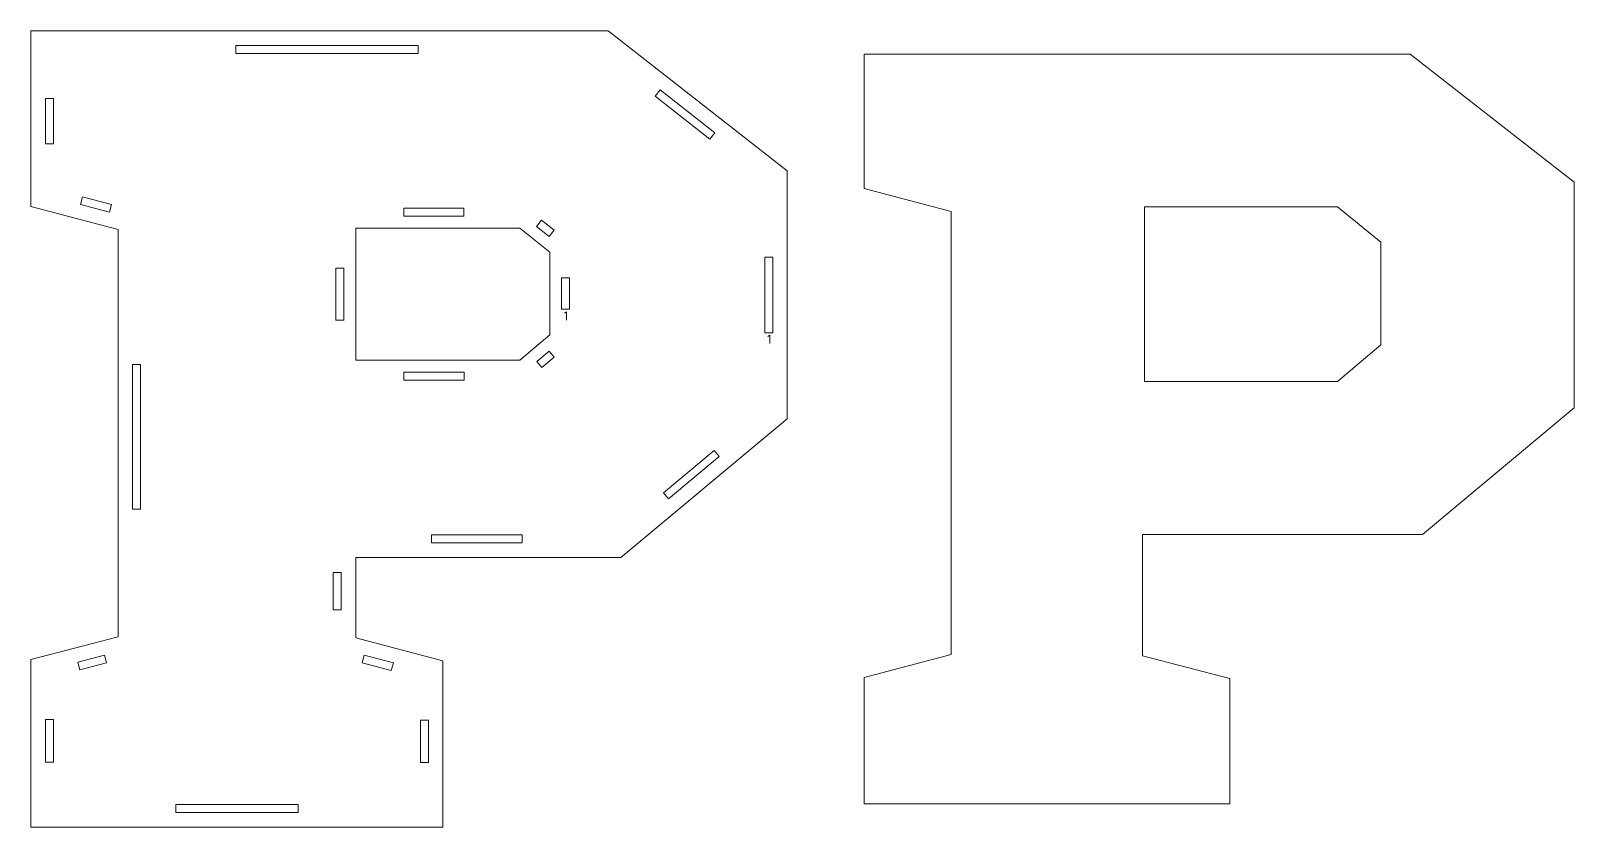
# Model space of a CAD drawing. Header units: centimetres. Extents: x -250 to 250, y -508 to 508.
# Drawn here: x 70.7 to 128.8, y 172 to 202 of the extents above; entities that cross this region are included whole.
import ezdxf

# ---------------------------------------------------------------- set-up
doc = ezdxf.new("R2010")
doc.units = ezdxf.units.CM
doc.header["$MEASUREMENT"] = 0
doc.layers.add('Capa 1', color=7, linetype='Continuous')

msp = doc.modelspace()

# ---------------------------------------------------------------- hatches: boundary and pattern name
at = {"layer": 'Capa 1', "true_color": 0x3e4095}
h = msp.add_hatch(color=175, dxfattribs=at)
edge = h.paths.add_edge_path()
edge.add_spline(control_points=[(90.89263, 191.37418), (90.89263, 191.37418), (90.8165, 191.32144), (90.8165, 191.32144), (90.8165, 191.32144), (90.89263, 191.37418), (90.89263, 191.37418), (90.89263, 191.37418), (90.89263, 191.05728), (90.89263, 191.05728), (90.89263, 191.05728), (90.89263, 191.37418), (90.89263, 191.37418)], knot_values=[0, 0, 0, 0, 0.25, 0.25, 0.25, 0.5, 0.5, 0.5, 0.75, 0.75, 0.75, 1, 1, 1, 1], degree=3, periodic=1)
h = msp.add_hatch(color=175, dxfattribs=at)
edge = h.paths.add_edge_path()
edge.add_spline(control_points=[(98.55035, 190.49474), (98.55035, 190.49474), (98.47422, 190.442), (98.47422, 190.442), (98.47422, 190.442), (98.55035, 190.49474), (98.55035, 190.49474), (98.55035, 190.49474), (98.55035, 190.17784), (98.55035, 190.17784), (98.55035, 190.17784), (98.55035, 190.49474), (98.55035, 190.49474)], knot_values=[0, 0, 0, 0, 0.25, 0.25, 0.25, 0.5, 0.5, 0.5, 0.75, 0.75, 0.75, 1, 1, 1, 1], degree=3, periodic=1)

# ---------------------------------------------------------------- linework, layer by layer
at = {"layer": 'Capa 1', "color": 240, "lineweight": 9}
for points, knots in [([(99.21154, 187.34907), (99.21154, 187.34907), (92.94354, 182.11854), (92.94354, 182.11854), (92.94354, 182.11854), (82.95797, 182.11854), (82.95797, 182.11854), (82.95797, 182.11854), (82.95797, 179.09261), (82.95797, 179.09261), (82.95797, 179.09261), (86.24326, 178.22805), (86.24326, 178.22805), (86.24326, 178.22805), (86.24326, 171.96006), (86.24326, 171.96006), (86.24326, 171.96006), (70.72924, 171.96006), (70.72924, 171.96006), (70.72924, 171.96006), (70.72456, 178.27128), (70.72456, 178.27128), (70.72456, 178.27128), (74.00986, 179.13583), (74.00986, 179.13583), (74.00986, 179.13583), (74.00986, 194.48162), (74.00986, 194.48162), (74.00986, 194.48162), (70.72456, 195.34618), (70.72456, 195.34618), (70.72456, 195.34618), (70.72456, 201.96), (70.72456, 201.96), (70.72456, 201.96), (92.46803, 201.96), (92.46803, 201.96), (92.46803, 201.96), (99.21154, 196.68623), (99.21154, 196.68623), (99.21154, 196.68623), (99.21154, 187.34907), (99.21154, 187.34907)], [0, 0, 0, 0, 0.07142857, 0.07142857, 0.07142857, 0.14285714, 0.14285714, 0.14285714, 0.21428571, 0.21428571, 0.21428571, 0.28571429, 0.28571429, 0.28571429, 0.35714286, 0.35714286, 0.35714286, 0.42857143, 0.42857143, 0.42857143, 0.5, 0.5, 0.5, 0.57142857, 0.57142857, 0.57142857, 0.64285714, 0.64285714, 0.64285714, 0.71428571, 0.71428571, 0.71428571, 0.78571429, 0.78571429, 0.78571429, 0.85714286, 0.85714286, 0.85714286, 0.92857143, 0.92857143, 0.92857143, 1, 1, 1, 1]), ([(78.4406, 201.11147), (78.4406, 201.11147), (85.30812, 201.11147), (85.30812, 201.11147), (85.30812, 201.11147), (85.30812, 201.41147), (85.30812, 201.41147), (85.30812, 201.41147), (78.4406, 201.41147), (78.4406, 201.41147), (78.4406, 201.41147), (78.4406, 201.11147), (78.4406, 201.11147)], [0, 0, 0, 0, 0.25, 0.25, 0.25, 0.5, 0.5, 0.5, 0.75, 0.75, 0.75, 1, 1, 1, 1]), ([(71.57309, 197.70402), (71.57309, 197.70402), (71.57309, 199.40775), (71.57309, 199.40775), (71.57309, 199.40775), (71.27309, 199.40775), (71.27309, 199.40775), (71.27309, 199.40775), (71.27309, 197.70402), (71.27309, 197.70402), (71.27309, 197.70402), (71.57309, 197.70402), (71.57309, 197.70402)], [0, 0, 0, 0, 0.25, 0.25, 0.25, 0.5, 0.5, 0.5, 0.75, 0.75, 0.75, 1, 1, 1, 1]), ([(94.23809, 199.49852), (94.23809, 199.49852), (96.30055, 197.88557), (96.30055, 197.88557), (96.30055, 197.88557), (96.48536, 198.12189), (96.48536, 198.12189), (96.48536, 198.12189), (94.4229, 199.73484), (94.4229, 199.73484), (94.4229, 199.73484), (94.23809, 199.49852), (94.23809, 199.49852)], [0, 0, 0, 0, 0.25, 0.25, 0.25, 0.5, 0.5, 0.5, 0.75, 0.75, 0.75, 1, 1, 1, 1]), ([(73.76329, 195.42393), (73.76329, 195.42393), (72.66819, 195.71211), (72.66819, 195.71211), (72.66819, 195.71211), (72.59184, 195.42199), (72.59184, 195.42199), (72.59184, 195.42199), (73.68694, 195.1338), (73.68694, 195.1338), (73.68694, 195.1338), (73.76329, 195.42393), (73.76329, 195.42393)], [0, 0, 0, 0, 0.25, 0.25, 0.25, 0.5, 0.5, 0.5, 0.75, 0.75, 0.75, 1, 1, 1, 1]), ([(84.77069, 194.97632), (84.77069, 194.97632), (87.03488, 194.97632), (87.03488, 194.97632), (87.03488, 194.97632), (87.03488, 195.27632), (87.03488, 195.27632), (87.03488, 195.27632), (84.77069, 195.27632), (84.77069, 195.27632), (84.77069, 195.27632), (84.77069, 194.97632), (84.77069, 194.97632)], [0, 0, 0, 0, 0.25, 0.25, 0.25, 0.5, 0.5, 0.5, 0.75, 0.75, 0.75, 1, 1, 1, 1]), ([(89.77101, 194.59513), (89.77101, 194.59513), (90.24295, 194.21395), (90.24295, 194.21395), (90.24295, 194.21395), (90.43145, 194.44733), (90.43145, 194.44733), (90.43145, 194.44733), (89.95951, 194.82852), (89.95951, 194.82852), (89.95951, 194.82852), (89.77101, 194.59513), (89.77101, 194.59513)], [0, 0, 0, 0, 0.25, 0.25, 0.25, 0.5, 0.5, 0.5, 0.75, 0.75, 0.75, 1, 1, 1, 1]), ([(90.26343, 190.50469), (90.26343, 190.50469), (90.26343, 193.61707), (90.26343, 193.61707), (90.26343, 193.61707), (89.13951, 194.52485), (89.13951, 194.52485), (89.13951, 194.52485), (82.95797, 194.52485), (82.95797, 194.52485), (82.95797, 194.52485), (82.95784, 189.55368), (82.95784, 189.55368), (82.95784, 189.55368), (89.13951, 189.55368), (89.13951, 189.55368), (89.13951, 189.55368), (90.26343, 190.50469), (90.26343, 190.50469)], [0, 0, 0, 0, 0.16666667, 0.16666667, 0.16666667, 0.33333333, 0.33333333, 0.33333333, 0.5, 0.5, 0.5, 0.66666667, 0.66666667, 0.66666667, 0.83333333, 0.83333333, 0.83333333, 1, 1, 1, 1]), ([(82.50641, 191.06025), (82.50641, 191.06025), (82.50646, 193.01828), (82.50646, 193.01828), (82.50646, 193.01828), (82.20646, 193.01829), (82.20646, 193.01829), (82.20646, 193.01829), (82.20641, 191.06025), (82.20641, 191.06025), (82.20641, 191.06025), (82.50641, 191.06025), (82.50641, 191.06025)], [0, 0, 0, 0, 0.25, 0.25, 0.25, 0.5, 0.5, 0.5, 0.75, 0.75, 0.75, 1, 1, 1, 1]), ([(98.36301, 193.43046), (98.36301, 193.43046), (98.36301, 190.58831), (98.36301, 190.58831), (98.36301, 190.58831), (98.66301, 190.58831), (98.66301, 190.58831), (98.66301, 190.58831), (98.66301, 193.43046), (98.66301, 193.43046), (98.66301, 193.43046), (98.36301, 193.43046), (98.36301, 193.43046)], [0, 0, 0, 0, 0.25, 0.25, 0.25, 0.5, 0.5, 0.5, 0.75, 0.75, 0.75, 1, 1, 1, 1]), ([(90.7149, 192.65361), (90.7149, 192.65361), (90.7149, 191.47445), (90.7149, 191.47445), (90.7149, 191.47445), (91.0149, 191.47445), (91.0149, 191.47445), (91.0149, 191.47445), (91.0149, 192.65361), (91.0149, 192.65361), (91.0149, 192.65361), (90.7149, 192.65361), (90.7149, 192.65361)], [0, 0, 0, 0, 0.25, 0.25, 0.25, 0.5, 0.5, 0.5, 0.75, 0.75, 0.75, 1, 1, 1, 1]), ([(90.2449, 189.8976), (90.2449, 189.8976), (89.77489, 189.49991), (89.77489, 189.49991), (89.77489, 189.49991), (89.96868, 189.27089), (89.96868, 189.27089), (89.96868, 189.27089), (90.43868, 189.66859), (90.43868, 189.66859), (90.43868, 189.66859), (90.2449, 189.8976), (90.2449, 189.8976)], [0, 0, 0, 0, 0.25, 0.25, 0.25, 0.5, 0.5, 0.5, 0.75, 0.75, 0.75, 1, 1, 1, 1]), ([(74.85839, 183.93635), (74.85839, 183.93635), (74.85839, 189.39098), (74.85839, 189.39098), (74.85839, 189.39098), (74.55839, 189.39098), (74.55839, 189.39098), (74.55839, 189.39098), (74.55839, 183.93635), (74.55839, 183.93635), (74.55839, 183.93635), (74.85839, 183.93635), (74.85839, 183.93635)], [0, 0, 0, 0, 0.25, 0.25, 0.25, 0.5, 0.5, 0.5, 0.75, 0.75, 0.75, 1, 1, 1, 1]), ([(87.03871, 189.10221), (87.03871, 189.10221), (84.77254, 189.10221), (84.77254, 189.10221), (84.77254, 189.10221), (84.77254, 188.80221), (84.77254, 188.80221), (84.77254, 188.80221), (87.03871, 188.80221), (87.03871, 188.80221), (87.03871, 188.80221), (87.03871, 189.10221), (87.03871, 189.10221)], [0, 0, 0, 0, 0.25, 0.25, 0.25, 0.5, 0.5, 0.5, 0.75, 0.75, 0.75, 1, 1, 1, 1]), ([(96.45401, 186.15312), (96.45401, 186.15312), (94.545, 184.5601), (94.545, 184.5601), (94.545, 184.5601), (94.73721, 184.32976), (94.73721, 184.32976), (94.73721, 184.32976), (96.64622, 185.92279), (96.64622, 185.92279), (96.64622, 185.92279), (96.45401, 186.15312), (96.45401, 186.15312)], [0, 0, 0, 0, 0.25, 0.25, 0.25, 0.5, 0.5, 0.5, 0.75, 0.75, 0.75, 1, 1, 1, 1]), ([(89.22715, 182.96707), (89.22715, 182.96707), (85.81829, 182.96707), (85.81829, 182.96707), (85.81829, 182.96707), (85.81829, 182.66707), (85.81829, 182.66707), (85.81829, 182.66707), (89.22715, 182.66707), (89.22715, 182.66707), (89.22715, 182.66707), (89.22715, 182.96707), (89.22715, 182.96707)], [0, 0, 0, 0, 0.25, 0.25, 0.25, 0.5, 0.5, 0.5, 0.75, 0.75, 0.75, 1, 1, 1, 1]), ([(82.10944, 181.55425), (82.10944, 181.55425), (82.10944, 180.14143), (82.10944, 180.14143), (82.10944, 180.14143), (82.40944, 180.14143), (82.40944, 180.14143), (82.40944, 180.14143), (82.40944, 181.55425), (82.40944, 181.55425), (82.40944, 181.55425), (82.10944, 181.55425), (82.10944, 181.55425)], [0, 0, 0, 0, 0.25, 0.25, 0.25, 0.5, 0.5, 0.5, 0.75, 0.75, 0.75, 1, 1, 1, 1]), ([(72.57499, 177.88082), (72.57499, 177.88082), (73.57641, 178.14435), (73.57641, 178.14435), (73.57641, 178.14435), (73.50006, 178.43447), (73.50006, 178.43447), (73.50006, 178.43447), (72.49865, 178.17094), (72.49865, 178.17094), (72.49865, 178.17094), (72.57499, 177.88082), (72.57499, 177.88082)], [0, 0, 0, 0, 0.25, 0.25, 0.25, 0.5, 0.5, 0.5, 0.75, 0.75, 0.75, 1, 1, 1, 1]), ([(83.20454, 178.1503), (83.20454, 178.1503), (84.29963, 177.86212), (84.29963, 177.86212), (84.29963, 177.86212), (84.37598, 178.15224), (84.37598, 178.15224), (84.37598, 178.15224), (83.28089, 178.44043), (83.28089, 178.44043), (83.28089, 178.44043), (83.20454, 178.1503), (83.20454, 178.1503)], [0, 0, 0, 0, 0.25, 0.25, 0.25, 0.5, 0.5, 0.5, 0.75, 0.75, 0.75, 1, 1, 1, 1]), ([(71.57595, 174.41149), (71.57595, 174.41149), (71.57477, 176.01439), (71.57477, 176.01439), (71.57477, 176.01439), (71.27477, 176.01417), (71.27477, 176.01417), (71.27477, 176.01417), (71.27595, 174.41127), (71.27595, 174.41127), (71.27595, 174.41127), (71.57595, 174.41149), (71.57595, 174.41149)], [0, 0, 0, 0, 0.25, 0.25, 0.25, 0.5, 0.5, 0.5, 0.75, 0.75, 0.75, 1, 1, 1, 1]), ([(85.39473, 175.98548), (85.39473, 175.98548), (85.39473, 174.39704), (85.39473, 174.39704), (85.39473, 174.39704), (85.69473, 174.39704), (85.69473, 174.39704), (85.69473, 174.39704), (85.69473, 175.98548), (85.69473, 175.98548), (85.69473, 175.98548), (85.39473, 175.98548), (85.39473, 175.98548)], [0, 0, 0, 0, 0.25, 0.25, 0.25, 0.5, 0.5, 0.5, 0.75, 0.75, 0.75, 1, 1, 1, 1]), ([(80.78887, 172.80859), (80.78887, 172.80859), (76.183, 172.80859), (76.183, 172.80859), (76.183, 172.80859), (76.183, 172.50859), (76.183, 172.50859), (76.183, 172.50859), (80.78887, 172.50859), (80.78887, 172.50859), (80.78887, 172.50859), (80.78887, 172.80859), (80.78887, 172.80859)], [0, 0, 0, 0, 0.25, 0.25, 0.25, 0.5, 0.5, 0.5, 0.75, 0.75, 0.75, 1, 1, 1, 1])]:
    msp.add_open_spline(points, degree=3, knots=knots, dxfattribs=at)
at = {"layer": 'Capa 1', "color": 114, "lineweight": 9}
for points, knots in [([(112.59227, 182.99133), (112.59227, 182.99133), (112.59227, 178.41978), (112.59227, 178.41978), (112.59227, 178.41978), (115.87756, 177.55522), (115.87756, 177.55522), (115.87756, 177.55522), (115.87756, 172.83285), (115.87756, 172.83285), (115.87756, 172.83285), (102.10848, 172.83285), (102.10848, 172.83285), (102.10848, 172.83285), (102.10494, 177.59859), (102.10494, 177.59859), (102.10494, 177.59859), (105.38974, 178.46301), (105.38974, 178.46301), (105.38974, 178.46301), (105.38974, 195.15445), (105.38974, 195.15445), (105.38974, 195.15445), (102.10444, 196.01901), (102.10444, 196.01901), (102.10444, 196.01901), (102.10444, 201.08721), (102.10444, 201.08721), (102.10444, 201.08721), (122.67436, 201.08721), (122.67436, 201.08721), (122.67436, 201.08721), (128.84584, 196.2608), (128.84584, 196.2608), (128.84584, 196.2608), (128.84584, 187.75751), (128.84584, 187.75751), (128.84584, 187.75751), (123.1343, 182.99133), (123.1343, 182.99133), (123.1343, 182.99133), (112.59227, 182.99133), (112.59227, 182.99133)], [0, 0, 0, 0, 0.07142857, 0.07142857, 0.07142857, 0.14285714, 0.14285714, 0.14285714, 0.21428571, 0.21428571, 0.21428571, 0.28571429, 0.28571429, 0.28571429, 0.35714286, 0.35714286, 0.35714286, 0.42857143, 0.42857143, 0.42857143, 0.5, 0.5, 0.5, 0.57142857, 0.57142857, 0.57142857, 0.64285714, 0.64285714, 0.64285714, 0.71428571, 0.71428571, 0.71428571, 0.78571429, 0.78571429, 0.78571429, 0.85714286, 0.85714286, 0.85714286, 0.92857143, 0.92857143, 0.92857143, 1, 1, 1, 1]), ([(121.57052, 190.13365), (121.57052, 190.13365), (121.57052, 193.99927), (121.57052, 193.99927), (121.57052, 193.99927), (119.92933, 195.32485), (119.92933, 195.32485), (119.92933, 195.32485), (112.66508, 195.32485), (112.66508, 195.32485), (112.66508, 195.32485), (112.66491, 188.75368), (112.66491, 188.75368), (112.66491, 188.75368), (119.93965, 188.75368), (119.93965, 188.75368), (119.93965, 188.75368), (121.57052, 190.13365), (121.57052, 190.13365)], [0, 0, 0, 0, 0.16666667, 0.16666667, 0.16666667, 0.33333333, 0.33333333, 0.33333333, 0.5, 0.5, 0.5, 0.66666667, 0.66666667, 0.66666667, 0.83333333, 0.83333333, 0.83333333, 1, 1, 1, 1]), ([(90.89263, 191.37418), (90.89263, 191.37418), (90.8165, 191.32144), (90.8165, 191.32144), (90.8165, 191.32144), (90.89263, 191.37418), (90.89263, 191.37418), (90.89263, 191.37418), (90.89263, 191.05728), (90.89263, 191.05728), (90.89263, 191.05728), (90.89263, 191.37418), (90.89263, 191.37418)], [0, 0, 0, 0, 0.25, 0.25, 0.25, 0.5, 0.5, 0.5, 0.75, 0.75, 0.75, 1, 1, 1, 1]), ([(98.55035, 190.49474), (98.55035, 190.49474), (98.47422, 190.442), (98.47422, 190.442), (98.47422, 190.442), (98.55035, 190.49474), (98.55035, 190.49474), (98.55035, 190.49474), (98.55035, 190.17784), (98.55035, 190.17784), (98.55035, 190.17784), (98.55035, 190.49474), (98.55035, 190.49474)], [0, 0, 0, 0, 0.25, 0.25, 0.25, 0.5, 0.5, 0.5, 0.75, 0.75, 0.75, 1, 1, 1, 1])]:
    msp.add_open_spline(points, degree=3, knots=knots, dxfattribs=at)

doc.saveas('drawing.dxf')
